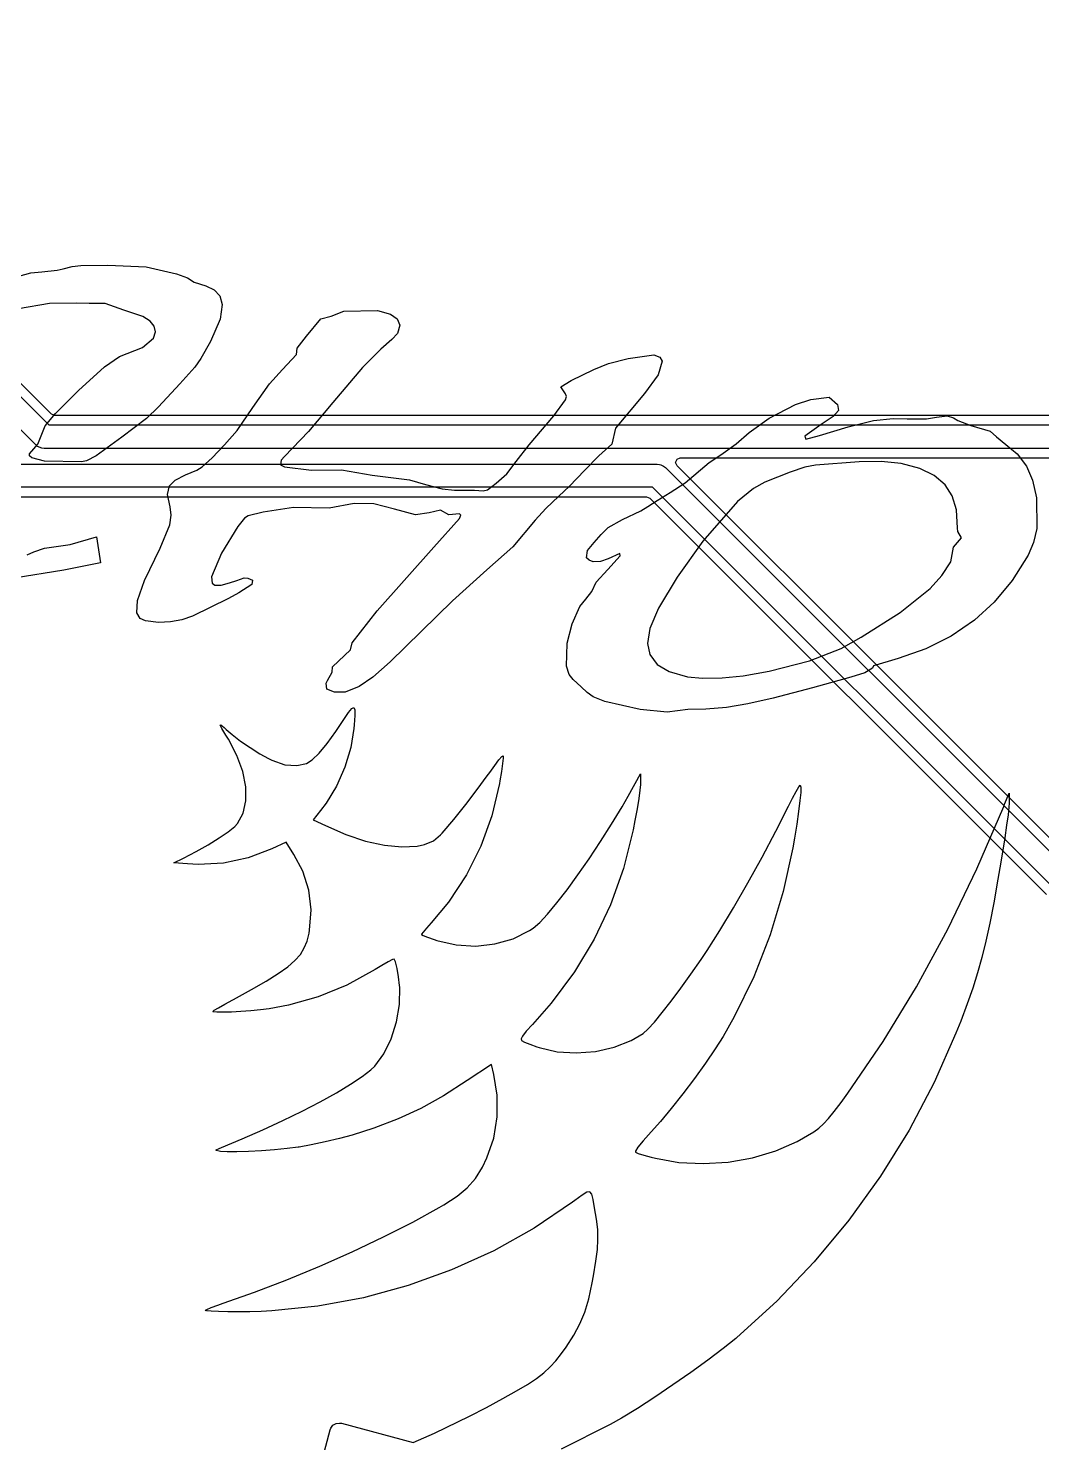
# Model space of a CAD drawing. Extents: x 125.5 to 181.1, y -135.3 to -67.6.
# Drawn here: x 151.76 to 162.73, y -117.43 to -102.1 of the extents above; entities that cross this region are included whole.
import ezdxf

# ---------------------------------------------------------------- set-up
doc = ezdxf.new("R2010")
doc.units = 0
doc.layers.add('BLACK', color=7, linetype='CONTINUOUS')

msp = doc.modelspace()

# ---------------------------------------------------------------- linework, layer by layer
at = {"layer": 'BLACK', "linetype": 'CONTINUOUS'}
for p, q in [((151.837597, -106.617202), (147.320394, -102.1)), ((147.679606, -102.1), (151.980005, -106.4004)), ((152.070111, -104.723377), (152.135318, -104.707842)), ((152.135318, -104.707842), (152.230736, -104.683249)), ((152.230736, -104.683249), (152.325681, -104.672091)), ((152.325681, -104.672091), (152.618041, -104.667218)), ((152.618041, -104.667218), (153.034908, -104.684672)), ((153.034908, -104.684672), (153.362832, -104.760847)), ((151.458329, -104.839953), (151.782754, -104.750832)), ((151.782754, -104.750832), (151.901364, -104.740993)), ((151.901364, -104.740993), (152.070111, -104.723377)), ((153.362832, -104.760847), (153.481127, -104.80667)), ((153.481127, -104.80667), (153.554763, -104.851732)), ((153.554763, -104.851732), (153.680559, -104.890282)), ((151.821867, -106.097305), (150.679309, -104.954747)), ((153.680559, -104.890282), (153.771087, -104.93545)), ((153.771087, -104.93545), (153.830044, -105.000716)), ((153.830044, -105.000716), (153.856813, -105.095216)), ((151.984428, -105.083711), (151.651163, -105.140567)), ((152.282317, -105.080977), (151.984428, -105.083711)), ((152.41422, -105.08489), (152.282317, -105.080977)), ((152.588281, -105.082844), (152.41422, -105.08489)), ((152.791117, -105.155315), (152.588281, -105.082844)), ((152.998709, -105.223665), (152.791117, -105.155315)), ((153.856813, -105.095216), (153.83489, -105.253219)), ((155.036284, -105.221841), (155.175757, -105.166822)), ((155.175757, -105.166822), (155.539613, -105.158065)), ((155.539613, -105.158065), (155.678604, -105.197986)), ((153.078086, -105.274108), (152.998709, -105.223665)), ((153.12144, -105.329877), (153.078086, -105.274108)), ((153.132931, -105.390349), (153.12144, -105.329877)), ((153.83489, -105.253219), (153.730119, -105.49375)), ((154.770742, -105.436422), (154.925173, -105.250859)), ((154.925173, -105.250859), (155.036284, -105.221841)), ((155.678604, -105.197986), (155.753297, -105.251297)), ((155.753297, -105.251297), (155.781042, -105.318482)), ((155.781042, -105.318482), (155.757277, -105.407006)), ((152.994356, -105.5592), (153.111597, -105.458843)), ((153.111597, -105.458843), (153.132931, -105.390349)), ((154.670343, -105.569261), (154.770742, -105.436422)), ((155.694625, -105.47433), (155.574836, -105.577709)), ((155.757277, -105.407006), (155.694625, -105.47433)), ((152.743912, -105.656158), (152.994356, -105.5592)), ((153.730119, -105.49375), (153.624033, -105.679405)), ((154.511235, -105.799633), (154.661467, -105.637883)), ((154.661467, -105.637883), (154.670343, -105.569261)), ((155.574836, -105.577709), (155.375063, -105.775862)), ((158.255041, -105.679774), (158.533183, -105.638294)), ((158.533183, -105.638294), (158.598411, -105.663487)), ((152.299257, -106.027149), (152.581244, -105.769585)), ((152.581244, -105.769585), (152.743912, -105.656158)), ((153.558841, -105.772571), (153.396362, -105.95349)), ((153.624033, -105.679405), (153.558841, -105.772571)), ((155.375063, -105.775862), (155.056866, -106.156502)), ((157.884785, -105.800248), (158.042922, -105.735375)), ((158.042922, -105.735375), (158.255041, -105.679774)), ((158.623786, -105.709576), (158.579077, -105.855707)), ((158.598411, -105.663487), (158.623786, -105.709576)), ((154.368581, -105.954122), (154.511235, -105.799633)), ((157.525178, -105.988322), (157.637593, -105.91762)), ((157.637593, -105.91762), (157.884785, -105.800248)), ((158.579077, -105.855707), (158.430446, -106.058661)), ((152.007817, -106.283255), (151.821867, -106.097305)), ((152.050779, -106.275244), (152.299257, -106.027149)), ((153.396362, -105.95349), (153.167384, -106.205272)), ((154.187482, -106.211783), (154.368581, -105.954122)), ((157.575305, -106.062884), (157.525178, -105.988322)), ((157.588356, -106.091722), (157.575305, -106.062884)), ((157.577176, -106.127696), (157.588356, -106.091722)), ((158.430446, -106.058661), (158.118085, -106.433634)), ((160.232124, -106.123966), (160.433859, -106.09744)), ((160.433859, -106.09744), (160.522987, -106.179374)), ((153.167384, -106.205272), (153.036394, -106.328749)), ((154.018727, -106.460295), (154.187482, -106.211783)), ((155.056866, -106.156502), (154.792867, -106.472047)), ((157.450781, -106.302826), (157.577176, -106.127696)), ((159.780834, -106.32678), (160.068699, -106.179874)), ((160.068699, -106.179874), (160.232124, -106.123966)), ((160.532888, -106.244363), (160.476395, -106.307825)), ((160.522987, -106.179374), (160.532888, -106.244363)), ((151.939665, -106.409418), (152.050779, -106.275244)), ((151.980005, -106.4004), (163.8648, -106.4004)), ((152.043172, -106.2979), (152.007817, -106.283255)), ((163.725465, -106.2979), (152.043172, -106.2979)), ((153.036394, -106.328749), (152.771377, -106.533502)), ((157.184037, -106.615655), (157.450781, -106.302826)), ((159.564691, -106.480629), (159.780834, -106.32678)), ((160.344036, -106.396575), (160.170563, -106.520994)), ((160.476395, -106.307825), (160.344036, -106.396575)), ((160.636769, -106.42091), (160.913016, -106.351319)), ((160.913016, -106.351319), (161.125715, -106.331285)), ((161.125715, -106.331285), (161.279266, -106.333559)), ((161.279266, -106.333559), (161.488623, -106.334761)), ((161.488623, -106.334761), (161.595174, -106.315603)), ((161.595174, -106.315603), (161.712508, -106.301571)), ((161.712508, -106.301571), (161.779731, -106.322601)), ((161.779731, -106.322601), (161.825668, -106.351906)), ((161.825668, -106.351906), (161.966078, -106.406301)), ((161.966078, -106.406301), (162.175079, -106.468946)), ((151.85859, -106.608659), (151.939665, -106.409418)), ((152.771377, -106.533502), (152.491761, -106.734193)), ((153.883048, -106.614939), (154.018727, -106.460295)), ((154.792867, -106.472047), (154.530545, -106.741511)), ((158.118085, -106.433634), (158.079349, -106.607604)), ((159.425766, -106.605683), (159.564691, -106.480629)), ((160.170563, -106.520994), (160.180633, -106.553026)), ((160.180633, -106.553026), (160.32712, -106.515365)), ((160.32712, -106.515365), (160.636769, -106.42091)), ((162.175079, -106.468946), (162.246451, -106.528157)), ((162.246451, -106.528157), (162.345045, -106.611265)), ((151.768691, -106.73614), (151.769873, -106.711813)), ((151.769873, -106.711813), (151.815221, -106.658055)), ((151.815221, -106.658055), (151.85859, -106.608659)), ((151.856842, -106.632996), (151.837597, -106.617202)), ((151.856843, -106.632997), (151.856842, -106.632996)), ((151.902624, -106.65196), (151.856843, -106.632997)), ((151.9274, -106.6544), (151.902624, -106.65196)), ((163.8648, -106.6544), (151.9274, -106.6544)), ((153.747229, -106.756661), (153.883048, -106.614939)), ((157.040047, -106.796859), (157.184037, -106.615655)), ((158.079349, -106.607604), (157.935521, -106.733034)), ((159.258689, -106.723541), (159.425766, -106.605683)), ((162.345045, -106.611265), (162.468318, -106.71321)), ((162.468318, -106.71321), (162.569647, -106.848285)), ((142.27, -106.825), (158.57, -106.825)), ((151.794271, -106.756293), (151.768691, -106.73614)), ((151.931902, -106.791722), (151.794271, -106.756293)), ((152.331679, -106.800954), (151.931902, -106.791722)), ((152.385962, -106.788907), (152.331679, -106.800954)), ((152.491761, -106.734193), (152.385962, -106.788907)), ((153.581431, -106.890122), (153.639826, -106.853792)), ((153.639826, -106.853792), (153.747229, -106.756661)), ((154.495856, -106.780532), (154.486822, -106.831765)), ((154.486822, -106.831765), (154.532048, -106.854124)), ((154.530545, -106.741511), (154.495856, -106.780532)), ((154.532048, -106.854124), (154.826126, -106.889114)), ((156.941602, -106.930043), (157.040047, -106.796859)), ((157.935521, -106.733034), (157.781856, -106.893682)), ((158.57, -106.825), (158.594386, -106.827402)), ((158.594386, -106.827402), (158.594387, -106.827402)), ((158.594387, -106.827402), (158.607584, -106.832868)), ((158.607584, -106.832868), (158.639446, -106.846066)), ((158.639446, -106.846066), (158.639451, -106.846071)), ((158.639451, -106.846071), (158.658388, -106.861612)), ((158.658388, -106.861612), (163.118388, -111.321611)), ((158.769344, -106.8069), (158.783989, -106.771545)), ((158.783989, -106.842255), (158.769344, -106.8069)), ((158.783989, -106.771545), (158.819344, -106.7569)), ((161.063016, -109.121283), (158.783989, -106.842255)), ((158.819344, -106.7569), (163.725465, -106.7569)), ((158.87157, -107.028786), (159.132573, -106.807948)), ((159.132573, -106.807948), (159.258689, -106.723541)), ((160.167867, -106.858557), (160.010772, -106.912948)), ((160.283992, -106.835383), (160.167867, -106.858557)), ((160.757278, -106.800287), (160.283992, -106.835383)), ((160.996601, -106.796108), (160.757278, -106.800287)), ((161.211682, -106.817416), (160.996601, -106.796108)), ((161.415091, -106.870721), (161.211682, -106.817416)), ((162.569647, -106.848285), (162.636996, -106.999568)), ((153.28737, -107.060737), (153.346837, -107.000043)), ((153.346837, -107.000043), (153.458474, -106.940612)), ((153.458474, -106.940612), (153.581431, -106.890122)), ((154.826126, -106.889114), (155.1509, -106.884873)), ((155.1509, -106.884873), (155.482353, -106.943318)), ((155.482353, -106.943318), (155.685303, -106.969431)), ((155.685303, -106.969431), (155.885559, -106.994821)), ((155.885559, -106.994821), (156.059873, -107.04391)), ((156.824097, -107.029609), (156.941602, -106.930043)), ((157.781856, -106.893682), (157.621065, -107.062747)), ((160.010772, -106.912948), (159.734859, -107.021784)), ((161.570376, -106.947382), (161.415091, -106.870721)), ((161.687799, -107.049678), (161.570376, -106.947382)), ((162.636996, -106.999568), (162.678368, -107.189373)), ((158.518224, -107.075), (142.321777, -107.075)), ((153.264924, -107.153751), (153.28737, -107.060737)), ((153.292034, -107.287993), (153.264924, -107.153751)), ((156.059873, -107.04391), (156.239701, -107.093723)), ((156.239701, -107.093723), (156.375243, -107.10671)), ((156.375243, -107.10671), (156.59149, -107.105407)), ((156.59149, -107.105407), (156.685789, -107.114594)), ((156.685789, -107.114594), (156.730307, -107.102107)), ((156.730307, -107.102107), (156.824097, -107.029609)), ((157.502994, -107.172382), (157.361675, -107.306438)), ((157.621065, -107.062747), (157.502994, -107.172382)), ((162.905, -111.461776), (158.518224, -107.075)), ((158.567872, -107.219774), (158.708941, -107.130564)), ((158.708941, -107.130564), (158.87157, -107.028786)), ((159.611168, -107.088707), (159.440088, -107.230715)), ((159.734859, -107.021784), (159.611168, -107.088707)), ((161.763857, -107.167796), (161.687799, -107.049678)), ((161.811121, -107.320571), (161.763857, -107.167796)), ((142.384944, -107.1775), (158.455057, -107.1775)), ((153.304891, -107.376547), (153.292034, -107.287993)), ((154.62807, -107.294658), (154.300107, -107.346698)), ((155.016809, -107.300208), (154.62807, -107.294658)), ((155.287021, -107.25113), (155.016809, -107.300208)), ((155.499651, -107.256629), (155.287021, -107.25113)), ((155.722432, -107.314264), (155.499651, -107.256629)), ((155.95151, -107.372761), (155.722432, -107.314264)), ((156.22224, -107.32303), (156.097459, -107.35187)), ((156.312234, -107.372628), (156.22224, -107.32303)), ((157.361675, -107.306438), (157.248571, -107.431333)), ((158.390954, -107.329449), (158.469228, -107.283232)), ((158.455057, -107.1775), (158.490412, -107.192145)), ((158.469228, -107.283232), (158.567872, -107.219774)), ((158.490412, -107.192145), (162.787855, -111.489588)), ((159.440088, -107.230715), (159.06446, -107.660503)), ((161.8213, -107.517653), (161.811121, -107.320571)), ((162.678368, -107.189373), (162.681907, -107.523571)), ((153.290928, -107.483974), (153.304891, -107.376547)), ((154.099572, -107.409822), (154.024811, -107.500037)), ((154.137697, -107.38552), (154.099572, -107.409822)), ((154.300107, -107.346698), (154.137697, -107.38552)), ((156.097459, -107.35187), (155.95151, -107.372761)), ((156.15046, -107.725543), (156.427631, -107.415297)), ((156.42855, -107.364369), (156.312234, -107.372628)), ((156.427631, -107.415297), (156.441707, -107.376609)), ((156.441707, -107.376609), (156.42855, -107.364369)), ((157.248571, -107.431333), (157.003817, -107.720015)), ((158.037659, -107.511444), (158.192535, -107.423924)), ((158.192535, -107.423924), (158.390954, -107.329449)), ((152.210322, -107.697195), (152.493804, -107.613999)), ((152.493804, -107.613999), (152.538877, -107.895503)), ((153.18628, -107.734613), (153.290928, -107.483974)), ((154.024811, -107.500037), (153.849373, -107.79102)), ((157.886824, -107.674328), (157.961236, -107.586012)), ((157.961236, -107.586012), (158.037659, -107.511444)), ((161.77818, -107.72334), (161.865776, -107.621972)), ((161.825058, -107.555766), (161.8213, -107.517653)), ((161.865776, -107.621972), (161.825058, -107.555766)), ((162.681907, -107.523571), (162.647558, -107.674196)), ((151.744026, -107.806935), (151.816459, -107.775561)), ((151.816459, -107.775561), (151.933334, -107.734415)), ((151.933334, -107.734415), (152.210322, -107.697195)), ((153.014138, -108.084437), (153.18628, -107.734613)), ((155.536944, -108.414222), (156.15046, -107.725543)), ((157.003817, -107.720015), (156.723197, -107.972115)), ((157.804617, -107.841128), (157.81332, -107.762059)), ((157.81332, -107.762059), (157.886824, -107.674328)), ((159.06446, -107.660503), (158.786395, -108.048964)), ((161.752143, -107.882435), (161.77818, -107.72334)), ((162.647558, -107.674196), (162.587357, -107.812945)), ((152.538877, -107.895503), (152.141844, -107.973557)), ((153.849373, -107.79102), (153.741787, -108.044613)), ((157.831217, -107.866844), (157.804617, -107.841128)), ((157.877173, -107.882195), (157.831217, -107.866844)), ((157.953549, -107.88103), (157.877173, -107.882195)), ((158.039229, -107.852239), (157.953549, -107.88103)), ((158.034487, -107.965984), (158.166898, -107.818452)), ((158.16627, -107.792301), (158.039229, -107.852239)), ((158.166898, -107.818452), (158.16627, -107.792301)), ((161.654042, -108.032297), (161.752143, -107.882435)), ((162.587357, -107.812945), (162.413935, -108.087193)), ((152.141844, -107.973557), (151.603762, -108.060719)), ((152.940717, -108.302164), (153.014138, -108.084437)), ((153.741787, -108.044613), (153.746616, -108.115206)), ((153.93497, -108.112406), (154.01415, -108.08619)), ((154.01415, -108.08619), (154.093313, -108.055507)), ((154.093313, -108.055507), (154.134123, -108.059479)), ((154.134123, -108.059479), (154.184863, -108.082562)), ((154.184863, -108.082562), (154.17955, -108.130979)), ((156.723197, -107.972115), (156.353608, -108.308227)), ((157.908021, -108.10266), (158.034487, -107.965984)), ((158.786395, -108.048964), (158.582856, -108.387322)), ((161.527926, -108.173498), (161.654042, -108.032297)), ((162.413935, -108.087193), (162.219508, -108.319733)), ((153.746616, -108.115206), (153.775792, -108.135181)), ((153.775792, -108.135181), (153.844623, -108.135661)), ((153.844623, -108.135661), (153.93497, -108.112406)), ((154.038303, -108.218918), (153.925903, -108.282679)), ((154.17955, -108.130979), (154.038303, -108.218918)), ((157.796864, -108.289653), (157.861745, -108.205113)), ((157.861745, -108.205113), (157.908021, -108.10266)), ((161.202684, -108.434099), (161.527926, -108.173498)), ((152.933451, -108.435306), (152.940717, -108.302164)), ((153.925903, -108.282679), (153.535751, -108.47256)), ((156.353608, -108.308227), (155.677173, -108.967459)), ((157.649874, -108.554155), (157.73001, -108.369381)), ((157.73001, -108.369381), (157.796864, -108.289653)), ((158.582856, -108.387322), (158.488046, -108.606259)), ((162.219508, -108.319733), (162.005749, -108.514938)), ((152.967266, -108.498165), (152.933451, -108.435306)), ((153.024907, -108.524098), (152.967266, -108.498165)), ((153.165735, -108.539592), (153.024907, -108.524098)), ((153.2958, -108.535158), (153.165735, -108.539592)), ((153.41821, -108.512615), (153.2958, -108.535158)), ((153.535751, -108.47256), (153.41821, -108.512615)), ((155.264704, -108.762788), (155.536944, -108.414222)), ((157.593365, -108.76492), (157.649874, -108.554155)), ((160.779511, -108.699257), (161.202684, -108.434099)), ((162.005749, -108.514938), (161.753732, -108.688003)), ((158.488046, -108.606259), (158.463333, -108.768529)), ((160.564116, -108.823724), (160.779511, -108.699257)), ((161.753732, -108.688003), (161.479029, -108.825593)), ((155.051982, -109.02066), (155.247341, -108.836114)), ((155.247341, -108.836114), (155.264704, -108.762788)), ((157.585749, -109.01382), (157.593255, -108.768529)), ((157.593255, -108.768529), (157.593365, -108.76492)), ((158.463333, -108.768529), (158.488087, -108.888211)), ((160.220212, -108.957029), (160.564116, -108.823724)), ((161.479029, -108.825593), (161.180458, -108.930418)), ((155.677173, -108.967459), (155.488682, -109.135569)), ((157.615676, -109.106405), (157.585749, -109.01382)), ((158.488087, -108.888211), (158.567504, -108.995323)), ((158.567504, -108.995323), (158.698435, -109.074131)), ((159.781046, -109.068328), (160.220212, -108.957029)), ((160.914198, -109.011938), (160.900416, -109.037533)), ((161.070369, -108.965072), (160.914198, -109.011938)), ((161.180458, -108.930418), (161.070369, -108.965072)), ((154.997605, -109.169055), (155.047845, -109.080693)), ((155.047845, -109.080693), (155.051982, -109.02066)), ((155.488682, -109.135569), (155.341024, -109.235065)), ((157.659348, -109.160971), (157.615676, -109.106405)), ((157.746946, -109.240156), (157.659348, -109.160971)), ((158.698435, -109.074131), (158.89654, -109.129375)), ((158.89654, -109.129375), (159.059397, -109.146013)), ((159.059397, -109.146013), (159.273896, -109.142343)), ((159.273896, -109.142343), (159.500593, -109.118194)), ((159.500593, -109.118194), (159.781046, -109.068328)), ((160.666328, -109.133159), (160.250835, -109.249625)), ((160.817809, -109.085466), (160.666328, -109.133159)), ((160.900416, -109.037533), (160.817809, -109.085466)), ((163.158868, -111.217135), (161.063016, -109.121283)), ((154.983968, -109.198396), (154.997605, -109.169055)), ((154.990572, -109.263795), (154.983968, -109.198396)), ((155.072821, -109.29789), (154.990572, -109.263795)), ((155.187365, -109.295037), (155.072821, -109.29789)), ((155.341024, -109.235065), (155.187365, -109.295037)), ((157.811206, -109.300841), (157.746946, -109.240156)), ((157.875705, -109.345806), (157.811206, -109.300841)), ((160.250835, -109.249625), (159.824125, -109.361136)), ((155.226194, -109.517621), (155.261107, -109.472751)), ((155.261107, -109.472751), (155.28248, -109.46172)), ((155.28248, -109.46172), (155.292389, -109.486412)), ((158.001117, -109.39633), (157.875705, -109.345806)), ((158.384077, -109.484937), (158.001117, -109.39633)), ((159.321639, -109.46127), (159.096238, -109.482)), ((159.552725, -109.423386), (159.321639, -109.46127)), ((159.824125, -109.361136), (159.552725, -109.423386)), ((155.089318, -109.723788), (155.17567, -109.594442)), ((155.17567, -109.594442), (155.226194, -109.517621)), ((155.292907, -109.548711), (155.286109, -109.6505)), ((155.292389, -109.486412), (155.292907, -109.548711)), ((158.675826, -109.512571), (158.384077, -109.484937)), ((158.90125, -109.484365), (158.675826, -109.512571)), ((159.096238, -109.482), (158.90125, -109.484365)), ((153.834631, -109.654564), (153.843179, -109.650034)), ((153.851922, -109.691898), (153.834631, -109.654564)), ((153.843179, -109.650034), (153.877552, -109.678567)), ((153.89507, -109.761779), (153.851922, -109.691898)), ((153.877552, -109.678567), (153.898697, -109.699467)), ((153.92384, -109.807506), (153.89507, -109.761779)), ((153.898697, -109.699467), (153.964059, -109.757171)), ((153.964059, -109.757171), (154.05481, -109.826019)), ((154.993442, -109.853779), (155.089318, -109.723788)), ((155.282727, -109.691725), (155.248884, -109.897047)), ((155.286109, -109.6505), (155.282727, -109.691725)), ((154.016152, -109.983512), (153.92384, -109.807506)), ((154.05481, -109.826019), (154.158813, -109.897793)), ((154.158813, -109.897793), (154.263925, -109.964283)), ((154.906289, -109.957013), (154.993442, -109.853779)), ((155.248884, -109.897047), (155.18405, -110.109168)), ((154.07903, -110.156394), (154.016152, -109.983512)), ((154.263925, -109.964283), (154.358009, -110.017272)), ((154.358009, -110.017272), (154.394531, -110.034979)), ((154.394531, -110.034979), (154.537116, -110.083043)), ((154.537116, -110.083043), (154.665847, -110.092374)), ((154.665847, -110.092374), (154.770987, -110.068184)), ((154.770987, -110.068184), (154.831068, -110.029735)), ((154.831068, -110.029735), (154.906289, -109.957013)), ((156.808948, -110.089774), (156.854765, -110.030294)), ((156.854765, -110.030294), (156.886997, -109.993927)), ((156.894563, -110.070623), (156.882718, -110.154889)), ((156.886997, -109.993927), (156.900203, -109.986239)), ((156.900742, -110.011716), (156.894563, -110.070623)), ((156.900203, -109.986239), (156.900742, -110.011716)), ((154.111837, -110.32141), (154.07903, -110.156394)), ((155.18405, -110.109168), (155.093713, -110.314539)), ((156.620591, -110.351347), (156.729106, -110.202725)), ((156.729106, -110.202725), (156.75467, -110.16604)), ((156.75467, -110.16604), (156.808948, -110.089774)), ((156.882718, -110.154889), (156.866259, -110.256436)), ((158.25366, -110.424472), (158.390313, -110.180573)), ((158.390313, -110.180573), (158.387944, -110.298072)), ((154.113939, -110.473818), (154.111837, -110.32141)), ((155.093713, -110.314539), (154.98336, -110.499615)), ((156.495746, -110.51348), (156.620591, -110.351347)), ((156.861128, -110.285953), (156.779022, -110.636272)), ((156.866259, -110.256436), (156.861128, -110.285953)), ((158.382846, -110.357825), (158.370216, -110.449289)), ((158.387944, -110.298072), (158.382846, -110.357825)), ((160.036972, -110.444203), (160.075656, -110.371608)), ((160.075656, -110.371608), (160.104255, -110.322228)), ((160.104255, -110.322228), (160.11878, -110.303277)), ((160.123788, -110.382922), (160.115793, -110.472544)), ((160.11878, -110.303277), (160.119109, -110.303263)), ((160.119109, -110.303263), (160.125086, -110.324835)), ((160.125086, -110.324835), (160.123788, -110.382922)), ((162.333629, -110.511412), (162.381732, -110.391257)), ((162.381732, -110.391257), (162.383192, -110.498712)), ((154.084702, -110.608877), (154.113939, -110.473818)), ((154.98336, -110.499615), (154.92308, -110.579475)), ((156.364863, -110.675977), (156.495746, -110.51348)), ((158.074954, -110.727632), (158.188695, -110.538076)), ((158.188695, -110.538076), (158.25366, -110.424472)), ((158.370216, -110.449289), (158.351595, -110.562931)), ((159.855077, -110.803429), (159.992194, -110.532799)), ((159.992194, -110.532799), (160.036972, -110.444203)), ((160.115793, -110.472544), (160.101681, -110.588727)), ((162.033782, -111.212245), (162.323473, -110.536723)), ((162.323473, -110.536723), (162.333629, -110.511412)), ((162.379952, -110.544946), (162.370084, -110.627015)), ((162.383192, -110.498712), (162.379952, -110.544946)), ((154.023492, -110.721845), (154.084702, -110.608877)), ((154.92308, -110.579475), (154.841428, -110.67874)), ((154.841428, -110.67874), (154.974412, -110.743695)), ((156.238234, -110.825694), (156.364863, -110.675977)), ((156.779022, -110.636272), (156.659586, -110.966907)), ((158.32852, -110.689224), (158.308916, -110.787969)), ((158.351595, -110.562931), (158.32852, -110.689224)), ((160.101681, -110.588727), (160.082033, -110.726491)), ((162.370084, -110.627015), (162.35444, -110.739189)), ((153.823731, -110.877276), (153.921583, -110.810437)), ((153.921583, -110.810437), (153.992747, -110.753752)), ((153.992747, -110.753752), (154.023492, -110.721845)), ((154.974412, -110.743695), (155.195148, -110.839848)), ((155.195148, -110.839848), (155.410372, -110.911061)), ((156.144616, -110.907091), (156.223192, -110.842338)), ((156.223192, -110.842338), (156.238234, -110.825694)), ((157.955225, -110.917069), (158.074954, -110.727632)), ((158.308916, -110.787969), (158.203191, -111.206444)), ((159.705656, -111.085148), (159.855077, -110.803429)), ((160.082033, -110.726491), (160.057429, -110.880863)), ((162.35444, -110.739189), (162.333878, -110.875744)), ((153.575207, -111.02403), (153.706, -110.949923)), ((153.706, -110.949923), (153.823731, -110.877276)), ((154.39541, -110.995799), (154.138727, -111.09263)), ((154.549934, -110.923889), (154.39541, -110.995799)), ((154.63464, -111.054711), (154.549934, -110.923889)), ((155.410372, -110.911061), (155.614667, -110.956302)), ((155.614667, -110.956302), (155.802618, -110.974546)), ((155.802618, -110.974546), (155.968804, -110.964762)), ((155.968804, -110.964762), (156.047601, -110.947459)), ((156.047601, -110.947459), (156.144616, -110.907091)), ((156.659586, -110.966907), (156.502516, -111.278484)), ((157.832819, -111.101784), (157.955225, -110.917069)), ((160.039745, -110.983837), (159.935726, -111.45885)), ((160.057429, -110.880863), (160.039745, -110.983837)), ((162.333878, -110.875744), (162.30925, -111.030957)), ((153.332454, -111.147629), (153.438169, -111.09525)), ((153.4806, -111.158584), (153.332454, -111.147629)), ((153.438169, -111.09525), (153.575207, -111.02403)), ((153.59504, -111.163859), (153.4806, -111.158584)), ((153.872258, -111.148593), (153.59504, -111.163859)), ((154.138727, -111.09263), (153.872258, -111.148593)), ((154.730983, -111.235876), (154.63464, -111.054711)), ((157.71104, -111.277174), (157.832819, -111.101784)), ((159.551144, -111.364661), (159.705656, -111.085148)), ((162.30925, -111.030957), (162.281412, -111.199099)), ((154.796224, -111.4425), (154.730983, -111.235876)), ((156.502516, -111.278484), (156.307502, -111.571626)), ((157.593192, -111.438638), (157.71104, -111.277174)), ((158.203191, -111.206444), (158.06271, -111.601511)), ((161.717927, -111.864419), (162.033782, -111.212245)), ((162.281412, -111.199099), (162.260051, -111.323862)), ((154.820721, -111.657453), (154.796224, -111.4425)), ((157.482583, -111.581574), (157.593192, -111.438638)), ((159.396757, -111.632724), (159.551144, -111.364661)), ((159.935726, -111.45885), (159.79331, -111.92701)), ((162.260051, -111.323862), (162.214591, -111.57886)), ((156.307502, -111.571626), (156.120538, -111.797064)), ((157.382521, -111.701381), (157.482583, -111.581574)), ((158.06271, -111.601511), (157.886428, -111.975191)), ((162.214591, -111.57886), (162.172126, -111.799939)), ((154.803741, -111.877171), (154.820721, -111.657453)), ((157.296312, -111.793454), (157.382521, -111.701381)), ((159.247711, -111.880099), (159.396757, -111.632724)), ((154.776604, -111.994241), (154.797674, -111.910032)), ((154.797674, -111.910032), (154.803741, -111.877171)), ((156.01553, -111.921065), (156.015232, -111.921923)), ((156.015232, -111.921923), (156.032907, -111.933053)), ((156.032453, -111.898149), (156.01553, -111.921065)), ((156.069901, -111.853915), (156.032453, -111.898149)), ((156.120538, -111.797064), (156.069901, -111.853915)), ((157.009033, -111.96946), (157.187826, -111.879631)), ((157.187826, -111.879631), (157.227259, -111.853192)), ((157.227259, -111.853192), (157.296312, -111.793454)), ((159.109218, -112.097541), (159.247711, -111.880099)), ((159.79331, -111.92701), (159.614921, -112.381773)), ((161.377919, -112.489549), (161.717927, -111.864419)), ((162.172126, -111.799939), (162.130487, -111.995095)), ((154.704103, -112.139166), (154.746638, -112.069505)), ((154.746638, -112.069505), (154.776604, -111.994241)), ((156.032907, -111.933053), (156.081767, -111.953099)), ((156.081767, -111.953099), (156.152671, -111.978436)), ((156.152671, -111.978436), (156.183783, -111.988792)), ((156.183783, -111.988792), (156.391655, -112.036899)), ((156.391655, -112.036899), (156.603472, -112.049066)), ((156.603472, -112.049066), (156.811756, -112.026261)), ((156.811756, -112.026261), (157.009033, -111.96946)), ((157.886428, -111.975191), (157.673303, -112.329504)), ((162.130487, -111.995095), (162.087499, -112.172319)), ((154.566617, -112.275043), (154.645321, -112.206565)), ((154.645321, -112.206565), (154.704103, -112.139166)), ((155.654214, -112.221484), (155.586075, -112.261037)), ((155.701383, -112.196157), (155.654214, -112.221484)), ((155.720198, -112.189193), (155.701383, -112.196157)), ((155.733644, -112.221457), (155.720198, -112.189193)), ((155.751883, -112.291621), (155.733644, -112.221457)), ((158.934599, -112.353627), (159.04423, -112.194812)), ((159.04423, -112.194812), (159.109218, -112.097541)), ((162.087499, -112.172319), (162.040993, -112.339603)), ((154.334739, -112.428592), (154.464315, -112.347937)), ((154.464315, -112.347937), (154.566617, -112.275043)), ((155.514367, -112.304492), (155.207704, -112.472646)), ((155.586075, -112.261037), (155.514367, -112.304492)), ((155.768068, -112.380899), (155.751883, -112.291621)), ((155.779486, -112.476153), (155.768068, -112.380899)), ((157.673303, -112.329504), (157.422292, -112.666468)), ((158.825569, -112.50559), (158.934599, -112.353627)), ((159.614921, -112.381773), (159.402982, -112.816592)), ((162.040993, -112.339603), (161.988801, -112.504944)), ((153.97906, -112.626534), (154.174213, -112.520343)), ((154.174213, -112.520343), (154.334739, -112.428592)), ((155.207704, -112.472646), (154.896374, -112.600806)), ((155.777519, -112.681683), (155.780979, -112.49569)), ((155.780979, -112.49569), (155.779486, -112.476153)), ((158.72083, -112.645914), (158.825569, -112.50559)), ((161.015757, -113.083938), (161.377919, -112.489549)), ((161.988801, -112.504944), (161.928749, -112.676332)), ((153.816594, -112.717067), (153.885843, -112.677494)), ((153.885843, -112.677494), (153.97175, -112.630457)), ((153.97175, -112.630457), (153.97906, -112.626534)), ((154.574388, -112.69118), (154.364583, -112.729534)), ((154.896374, -112.600806), (154.574388, -112.69118)), ((155.745281, -112.870935), (155.777519, -112.681683)), ((157.422292, -112.666468), (157.219317, -112.897556)), ((158.624067, -112.769805), (158.72083, -112.645914)), ((161.928749, -112.676332), (161.858667, -112.861762)), ((153.755715, -112.757607), (153.770915, -112.745123)), ((153.760026, -112.760147), (153.755715, -112.757607)), ((153.797654, -112.764937), (153.760026, -112.760147)), ((153.770915, -112.745123), (153.816594, -112.717067)), ((153.865813, -112.766012), (153.797654, -112.764937)), ((153.955934, -112.76377), (153.865813, -112.766012)), ((154.059443, -112.758607), (153.955934, -112.76377)), ((154.167769, -112.750916), (154.059443, -112.758607)), ((154.272339, -112.741093), (154.167769, -112.750916)), ((154.364583, -112.729534), (154.272339, -112.741093)), ((158.538966, -112.872474), (158.624067, -112.769805)), ((159.402982, -112.816592), (159.28273, -113.0286)), ((155.68755, -113.052824), (155.745281, -112.870935)), ((157.1512, -112.972708), (157.110834, -113.023946)), ((157.219317, -112.897556), (157.1512, -112.972708)), ((158.286846, -113.073916), (158.418502, -112.994988)), ((158.418502, -112.994988), (158.469216, -112.949132)), ((158.469216, -112.949132), (158.538966, -112.872474)), ((161.806368, -112.994449), (161.571299, -113.52725)), ((161.858667, -112.861762), (161.806368, -112.994449)), ((155.607607, -113.216732), (155.68755, -113.052824)), ((157.110834, -113.023946), (157.094983, -113.056031)), ((157.094983, -113.056031), (157.099692, -113.073124)), ((157.099692, -113.073124), (157.130273, -113.089531)), ((157.130273, -113.089531), (157.189866, -113.113816)), ((157.189866, -113.113816), (157.267121, -113.141452)), ((157.267121, -113.141452), (157.290296, -113.14915)), ((157.290296, -113.14915), (157.486026, -113.194136)), ((157.901564, -113.191501), (158.102665, -113.14644)), ((158.102665, -113.14644), (158.286846, -113.073916)), ((159.28273, -113.0286), (159.197542, -113.163481)), ((160.63345, -113.643888), (161.015757, -113.083938)), ((155.508736, -113.352036), (155.607607, -113.216732)), ((157.486026, -113.194136), (157.6929, -113.207826)), ((157.6929, -113.207826), (157.901564, -113.191501)), ((159.197542, -113.163481), (159.091857, -113.318403)), ((155.37379, -113.463747), (155.467851, -113.391223)), ((155.467851, -113.391223), (155.508736, -113.352036)), ((156.773713, -113.331573), (156.512474, -113.507808)), ((156.799612, -113.440481), (156.773713, -113.331573)), ((156.835486, -113.665298), (156.799612, -113.440481)), ((159.091857, -113.318403), (158.972738, -113.483978)), ((155.093988, -113.638994), (155.24765, -113.547144)), ((155.24765, -113.547144), (155.37379, -113.463747)), ((156.512474, -113.507808), (156.255614, -113.671956)), ((158.972738, -113.483978), (158.84724, -113.650822)), ((161.571299, -113.52725), (161.298085, -114.04424)), ((154.722379, -113.838362), (154.917376, -113.736874)), ((154.917376, -113.736874), (155.093988, -113.638994)), ((156.255614, -113.671956), (156.010206, -113.808316)), ((156.836185, -113.901651), (156.835486, -113.665298)), ((158.84724, -113.650822), (158.722422, -113.809549)), ((160.485659, -113.842447), (160.561045, -113.743009)), ((160.561045, -113.743009), (160.63345, -113.643888)), ((154.513565, -113.941038), (154.722379, -113.838362)), ((156.010206, -113.808316), (155.762833, -113.923231)), ((156.799151, -114.130176), (156.836185, -113.901651)), ((158.722422, -113.809549), (158.605341, -113.950775)), ((160.370362, -113.975322), (160.423917, -113.917815)), ((160.423917, -113.917815), (160.485659, -113.842447)), ((154.072742, -114.140254), (154.295497, -114.042474)), ((154.295497, -114.042474), (154.513565, -113.941038)), ((155.500081, -114.023046), (155.265514, -114.097553)), ((155.762833, -113.923231), (155.500081, -114.023046)), ((158.503998, -114.064117), (158.417095, -114.158957)), ((158.605341, -113.950775), (158.503998, -114.064117)), ((160.087442, -114.168994), (160.26597, -114.061562)), ((160.26597, -114.061562), (160.319534, -114.021169)), ((160.319534, -114.021169), (160.370362, -113.975322)), ((161.298085, -114.04424), (160.988765, -114.542591)), ((153.849865, -114.231954), (154.072742, -114.140254)), ((154.688975, -114.227907), (154.6814, -114.229041)), ((154.820418, -114.204608), (154.688975, -114.227907)), ((154.972482, -114.172377), (154.820418, -114.204608)), ((155.126928, -114.135324), (154.972482, -114.172377)), ((155.265514, -114.097553), (155.126928, -114.135324)), ((156.724929, -114.344298), (156.799151, -114.130176)), ((158.417095, -114.158957), (158.359923, -114.228036)), ((159.854883, -114.26986), (160.087442, -114.168994)), ((153.790232, -114.258186), (153.823147, -114.242659)), ((153.791524, -114.266704), (153.790232, -114.258186)), ((153.823441, -114.273897), (153.791524, -114.266704)), ((153.823147, -114.242659), (153.849865, -114.231954)), ((153.837392, -114.275974), (153.823441, -114.273897)), ((153.911843, -114.280418), (153.837392, -114.275974)), ((154.016705, -114.280363), (153.911843, -114.280418)), ((154.142958, -114.276274), (154.016705, -114.280363)), ((154.281576, -114.268627), (154.142958, -114.276274)), ((154.423538, -114.25789), (154.281576, -114.268627)), ((154.559819, -114.244538), (154.423538, -114.25789)), ((154.6814, -114.229041), (154.559819, -114.244538)), ((156.675096, -114.446418), (156.724929, -114.344298)), ((158.359923, -114.228036), (158.333134, -114.270512)), ((158.333134, -114.270512), (158.333588, -114.284544)), ((158.333588, -114.284544), (158.363745, -114.29586)), ((158.363745, -114.29586), (158.42438, -114.314057)), ((158.42438, -114.314057), (158.504931, -114.336054)), ((158.504931, -114.336054), (158.549551, -114.347561)), ((158.549551, -114.347561), (158.803488, -114.39326)), ((159.337737, -114.390186), (159.602368, -114.344026)), ((159.602368, -114.344026), (159.854883, -114.26986)), ((156.599556, -114.568575), (156.675096, -114.446418)), ((158.803488, -114.39326), (159.06883, -114.407032)), ((159.06883, -114.407032), (159.337737, -114.390186)), ((156.400781, -114.761734), (156.511249, -114.670261)), ((156.511249, -114.670261), (156.599556, -114.568575)), ((160.988765, -114.542591), (160.64538, -115.019479)), ((156.258756, -114.85325), (156.400781, -114.761734)), ((157.652312, -114.8247), (157.235574, -115.106073)), ((157.676093, -114.807111), (157.652312, -114.8247)), ((157.754816, -114.749648), (157.676093, -114.807111)), ((157.807174, -114.718087), (157.754816, -114.749648)), ((157.840105, -114.714234), (157.807174, -114.718087)), ((157.860539, -114.73989), (157.840105, -114.714234)), ((157.875411, -114.796857), (157.860539, -114.73989)), ((157.891658, -114.88694), (157.875411, -114.796857)), ((155.922558, -115.040411), (156.208551, -114.882578)), ((156.208551, -114.882578), (156.258756, -114.85325)), ((157.911793, -115.009247), (157.891658, -114.88694)), ((155.605654, -115.201671), (155.922558, -115.040411)), ((157.235574, -115.106073), (156.797999, -115.351413)), ((157.924659, -115.12272), (157.911793, -115.009247)), ((157.92809, -115.228585), (157.924659, -115.12272)), ((160.64538, -115.019479), (160.269967, -115.472075)), ((155.266686, -115.362406), (155.605654, -115.201671)), ((157.921891, -115.338984), (157.92809, -115.228585)), ((154.914497, -115.518671), (155.266686, -115.362406)), ((156.797999, -115.351413), (156.34231, -115.559739)), ((157.905865, -115.466067), (157.921891, -115.338984)), ((154.557935, -115.666512), (154.914497, -115.518671)), ((156.34231, -115.559739), (155.871221, -115.730067)), ((157.879817, -115.621975), (157.905865, -115.466067)), ((160.269967, -115.472075), (159.864565, -115.897552)), ((154.20584, -115.801983), (154.557935, -115.666512)), ((155.871221, -115.730067), (155.387454, -115.861413)), ((157.827617, -115.871308), (157.865504, -115.699072)), ((157.865504, -115.699072), (157.879817, -115.621975)), ((153.867062, -115.921134), (154.20584, -115.801983)), ((155.387454, -115.861413), (154.893725, -115.952799)), ((157.784599, -116.016279), (157.827617, -115.871308)), ((159.864565, -115.897552), (159.431212, -116.293086)), ((153.67354, -115.998023), (153.68914, -115.987627)), ((153.686996, -116.002662), (153.67354, -115.998023)), ((153.736979, -116.007926), (153.686996, -116.002662)), ((153.68914, -115.987627), (153.736833, -115.96761)), ((153.736833, -115.96761), (153.808488, -115.941198)), ((153.816417, -116.011552), (153.736979, -116.007926)), ((153.808488, -115.941198), (153.867062, -115.921134)), ((153.917814, -116.013484), (153.816417, -116.011552)), ((154.033679, -116.013672), (153.917814, -116.013484)), ((154.156518, -116.012057), (154.033679, -116.013672)), ((154.278839, -116.008589), (154.156518, -116.012057)), ((154.393149, -116.003212), (154.278839, -116.008589)), ((154.893725, -115.952799), (154.393149, -116.003212)), ((157.73233, -116.144742), (157.784599, -116.016279)), ((157.666689, -116.267451), (157.73233, -116.144742)), ((157.583556, -116.395161), (157.666689, -116.267451)), ((159.421656, -116.301195), (159.284759, -116.411965)), ((159.431212, -116.293086), (159.421656, -116.301195)), ((157.472158, -116.543719), (157.532205, -116.466956)), ((157.532205, -116.466956), (157.583556, -116.395161)), ((159.284759, -116.411965), (159.119712, -116.537092)), ((157.262321, -116.735837), (157.342421, -116.674217)), ((157.342421, -116.674217), (157.410631, -116.611492)), ((157.410631, -116.611492), (157.472158, -116.543719)), ((158.935338, -116.670521), (158.740455, -116.806204)), ((159.119712, -116.537092), (158.935338, -116.670521)), ((157.045644, -116.871527), (157.165131, -116.800292)), ((157.165131, -116.800292), (157.262321, -116.735837)), ((158.740455, -116.806204), (158.543887, -116.938091)), ((156.718967, -117.0501), (156.898657, -116.953482)), ((156.898657, -116.953482), (157.045644, -116.871527)), ((158.543887, -116.938091), (158.354453, -117.060128)), ((156.535573, -117.145144), (156.718967, -117.0501)), ((158.354453, -117.060128), (158.180975, -117.166268)), ((154.877871, -117.845274), (155.025843, -117.293038)), ((155.025843, -117.293038), (155.032748, -117.274691)), ((155.032748, -117.274691), (155.056501, -117.243736)), ((155.056501, -117.243736), (155.090292, -117.224227)), ((155.090292, -117.224227), (155.128976, -117.219134)), ((155.128976, -117.219134), (155.148318, -117.222327)), ((155.148318, -117.222327), (155.924524, -117.43031)), ((156.155135, -117.328489), (156.535573, -117.145144)), ((158.058249, -117.236409), (157.528973, -117.502877)), ((158.180975, -117.166268), (158.058249, -117.236409)), ((155.924524, -117.43031), (156.155135, -117.328489))]:
    msp.add_line(p, q, dxfattribs=at)

doc.saveas('drawing.dxf')
